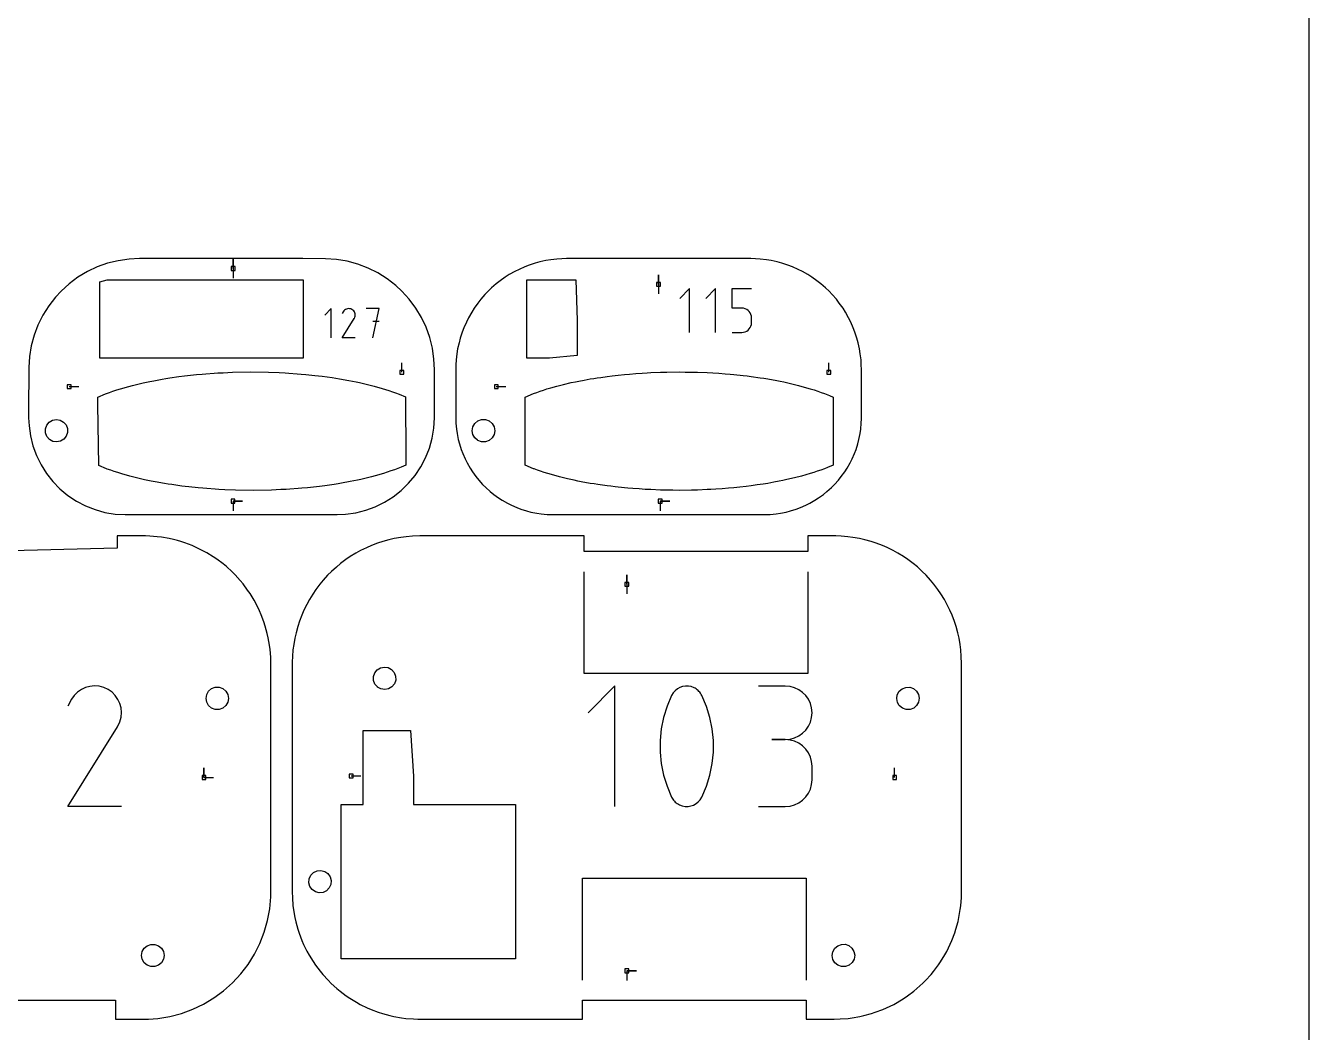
# Model space of a CAD drawing. Extents: x 0 to 570, y 0 to 470.
# Drawn here: x 378.7 to 570, y 79.9 to 229.9 of the extents above; entities that cross this region are included whole.
import ezdxf

# ---------------------------------------------------------------- set-up
doc = ezdxf.new("R2010")
doc.units = 0

msp = doc.modelspace()

# ---------------------------------------------------------------- linework, layer by layer
at = {"layer": 'annotation', "color": 1}
for p, q in [((409.600353, 193.685154), (409.600352, 192.256404)), ((409.600353, 193.685154), (409.600353, 195.113904)), ((409.600353, 193.685154), (409.600353, 195.113904)), ((409.600353, 195.113904), (409.600353, 193.685154)), ((473.011922, 191.342284), (473.011922, 192.771034)), ((473.011922, 191.342284), (473.011922, 192.771034)), ((473.011922, 192.771034), (473.011922, 191.342284)), ((473.011922, 191.342284), (473.011922, 189.913534)), ((477.616451, 190.692926), (476.164321, 189.240386)), ((477.616451, 184.161006), (477.616451, 190.692926)), ((481.51805, 190.692926), (480.065921, 189.240386)), ((481.51805, 184.161006), (481.51805, 190.692926)), ((483.967315, 187.784161), (483.967315, 190.692926)), ((483.967315, 190.692926), (486.868297, 190.692926)), ((424.232556, 187.714249), (423.264469, 186.74589)), ((424.232556, 183.359636), (424.232556, 187.714249)), ((426.21712, 187.492217), (426.096216, 187.372931)), ((426.354479, 187.586936), (426.21712, 187.492217)), ((426.504616, 187.656134), (426.354479, 187.586936)), ((426.663853, 187.698854), (426.504616, 187.656134)), ((426.828514, 187.714143), (426.663853, 187.698854)), ((426.994922, 187.701044), (426.828514, 187.714143)), ((427.159398, 187.658603), (426.994922, 187.701044)), ((427.318267, 187.585864), (427.159398, 187.658603)), ((427.460358, 187.484965), (427.318267, 187.585864)), ((427.318267, 187.585864), (427.318267, 187.585864)), ((431.369334, 187.714249), (429.432888, 187.714249)), ((430.401247, 183.359636), (431.369334, 187.714249)), ((485.417806, 187.784161), (483.967315, 187.784161)), ((485.678249, 187.76088), (485.417806, 187.784161)), ((485.923493, 187.693737), (485.678249, 187.76088)), ((486.149416, 187.586781), (485.923493, 187.693737)), ((486.351894, 187.444061), (486.149416, 187.586781)), ((425.865728, 183.3596), (427.652796, 186.236551)), ((425.995443, 187.230034), (425.868459, 186.986442)), ((426.096216, 187.372931), (425.995443, 187.230034)), ((427.579162, 187.363888), (427.460358, 187.484965)), ((427.673621, 187.226342), (427.579162, 187.363888)), ((427.652796, 186.236551), (427.654932, 186.239194)), ((427.652796, 186.236551), (427.652796, 186.236551)), ((427.654932, 186.239194), (427.656981, 186.24186)), ((427.656981, 186.24186), (427.658956, 186.244571)), ((427.658956, 186.244571), (427.66087, 186.24735)), ((427.66087, 186.24735), (427.662736, 186.250218)), ((427.662736, 186.250218), (427.664569, 186.253199)), ((427.664569, 186.253199), (427.666382, 186.256314)), ((427.666382, 186.256314), (427.668188, 186.259587)), ((427.668188, 186.259587), (427.67, 186.26304)), ((427.67, 186.26304), (427.743788, 186.421468)), ((427.67, 186.26304), (427.67, 186.26304)), ((427.742681, 187.076039), (427.673621, 187.226342)), ((427.785284, 186.916689), (427.742681, 187.076039)), ((427.743788, 186.421468), (427.786894, 186.585693)), ((427.800373, 186.752004), (427.785284, 186.916689)), ((427.786894, 186.585693), (427.800373, 186.752004)), ((431.369334, 185.775073), (430.401247, 185.775073)), ((486.526804, 187.269626), (486.351894, 187.444061)), ((486.670022, 187.067525), (486.526804, 187.269626)), ((486.777426, 186.841807), (486.670022, 187.067525)), ((486.844892, 186.596522), (486.777426, 186.841807)), ((486.844879, 185.352205), (486.868297, 185.613135)), ((486.868297, 186.335718), (486.844892, 186.596522)), ((486.868297, 185.613135), (486.868297, 186.335718)), ((486.868297, 186.335718), (486.868297, 186.335718)), ((483.967315, 184.161006), (485.417806, 184.161006)), ((485.417806, 184.161006), (485.678141, 184.184413)), ((485.417806, 184.161006), (485.417806, 184.161006)), ((485.678141, 184.184413), (485.923328, 184.251894)), ((485.923328, 184.251894), (486.149234, 184.359341)), ((486.149234, 184.359341), (486.351726, 184.502643)), ((486.351726, 184.502643), (486.526669, 184.67769)), ((486.526669, 184.67769), (486.669931, 184.880372)), ((486.669931, 184.880372), (486.777379, 185.10658)), ((486.777379, 185.10658), (486.844879, 185.352205)), ((427.799716, 183.3596), (425.865728, 183.3596)), ((434.74273, 178.229952), (434.74273, 179.658701)), ((498.392424, 178.229952), (498.392424, 179.658701)), ((385.17235, 176.086827), (386.6011, 176.086826)), ((448.822044, 176.086827), (450.250794, 176.086826)), ((409.593741, 159.02332), (411.022491, 159.02332)), ((409.593741, 159.02332), (411.022491, 159.02332)), ((411.022491, 159.02332), (409.593741, 159.02332)), ((409.593741, 159.02332), (409.593741, 157.59457)), ((473.243435, 159.02332), (474.672185, 159.02332)), ((473.243435, 159.02332), (474.672185, 159.02332)), ((474.672185, 159.02332), (473.243435, 159.02332)), ((473.243435, 159.02332), (473.243435, 157.59457)), ((461.946496, 133.327417), (461.94655, 148.50746)), ((468.291529, 146.642504), (468.291529, 148.071254)), ((468.291529, 146.642504), (468.291529, 148.071254)), ((468.291529, 148.071254), (468.291529, 146.642504)), ((495.276464, 148.50746), (495.276464, 133.327543)), ((468.291529, 146.642504), (468.291529, 145.213754)), ((462.895368, 133.327398), (461.946496, 133.327417)), ((495.276464, 133.327543), (462.895368, 133.327398)), ((386.42813, 130.582962), (385.929511, 130.091019)), ((386.994609, 130.973592), (386.42813, 130.582962)), ((387.613785, 131.258968), (386.994609, 130.973592)), ((388.270492, 131.435152), (387.613785, 131.258968)), ((388.949566, 131.498203), (388.270492, 131.435152)), ((389.635843, 131.444183), (388.949566, 131.498203)), ((390.314157, 131.269152), (389.635843, 131.444183)), ((390.969344, 130.96917), (390.314157, 131.269152)), ((391.555338, 130.553058), (390.969344, 130.96917)), ((390.969344, 130.96917), (390.969344, 130.96917)), ((392.045293, 130.053725), (391.555338, 130.553058)), ((466.505686, 131.498641), (462.513224, 127.505053)), ((466.505686, 113.539884), (466.505686, 131.498641)), ((475.193874, 130.462111), (474.962048, 130.076597)), ((475.48279, 130.790638), (475.193874, 130.462111)), ((475.819229, 131.058997), (475.48279, 130.790638)), ((476.193627, 131.26401), (475.819229, 131.058997)), ((476.596416, 131.402497), (476.193627, 131.26401)), ((477.018031, 131.471278), (476.596416, 131.402497)), ((477.448907, 131.467175), (477.018031, 131.471278)), ((477.879476, 131.387008), (477.448907, 131.467175)), ((478.300174, 131.227597), (477.879476, 131.387008)), ((478.461224, 131.142966), (478.300174, 131.227597)), ((478.300174, 131.227597), (478.300174, 131.227597)), ((478.615767, 131.045757), (478.461224, 131.142966)), ((478.763052, 130.936739), (478.615767, 131.045757)), ((478.902328, 130.816681), (478.763052, 130.936739)), ((479.032845, 130.686353), (478.902328, 130.816681)), ((479.153851, 130.546524), (479.032845, 130.686353)), ((479.264597, 130.397963), (479.153851, 130.546524)), ((479.36433, 130.241439), (479.264597, 130.397963)), ((479.4523, 130.077723), (479.36433, 130.241439)), ((491.902814, 131.477806), (487.914857, 131.477806)), ((492.620057, 131.413427), (491.902814, 131.477806)), ((493.294959, 131.227899), (492.620057, 131.413427)), ((493.916293, 130.932631), (493.294959, 131.227899)), ((494.472834, 130.539033), (493.916293, 130.932631)), ((494.953357, 130.058517), (494.472834, 130.539033)), ((385.513918, 129.501701), (384.990224, 128.49711)), ((385.929511, 130.091019), (385.513918, 129.501701)), ((392.434852, 129.486476), (392.045293, 130.053725)), ((392.719658, 128.866615), (392.434852, 129.486476)), ((392.895355, 128.209444), (392.719658, 128.866615)), ((392.957586, 127.530268), (392.895355, 128.209444)), ((474.273634, 128.457716), (473.757323, 126.791887)), ((474.962048, 130.076597), (474.273634, 128.457716)), ((474.962048, 130.076597), (474.962048, 130.076597)), ((480.144052, 128.455505), (479.4523, 130.077723)), ((479.4523, 130.077723), (479.4523, 130.077723)), ((480.662865, 126.787173), (480.144052, 128.455505)), ((495.346638, 129.502494), (494.953357, 130.058517)), ((495.64145, 128.882373), (495.346638, 129.502494)), ((495.82657, 128.209565), (495.64145, 128.882373)), ((495.890771, 127.49548), (495.82657, 128.209565)), ((392.724225, 126.167115), (392.901995, 126.84439)), ((392.901995, 126.84439), (392.957586, 127.530268)), ((473.757323, 126.791887), (473.413116, 125.092391)), ((481.008741, 125.086009), (480.662865, 126.787173)), ((495.64145, 126.102625), (495.82657, 126.778044)), ((495.82657, 126.778044), (495.890771, 127.49548)), ((495.890771, 127.49548), (495.890771, 127.49548)), ((384.978962, 113.539738), (392.348967, 125.404501)), ((392.348967, 125.404501), (392.357778, 125.415403)), ((392.348967, 125.404501), (392.348967, 125.404501)), ((392.357778, 125.415403), (392.366227, 125.426398)), ((392.366227, 125.426398), (392.37437, 125.437578)), ((392.37437, 125.437578), (392.382263, 125.449037)), ((392.382263, 125.449037), (392.389961, 125.460866)), ((392.389961, 125.460866), (392.39752, 125.473159)), ((392.39752, 125.473159), (392.404996, 125.486008)), ((392.404996, 125.486008), (392.412443, 125.499505)), ((392.412443, 125.499505), (392.419919, 125.513745)), ((392.419919, 125.513745), (392.724225, 126.167115)), ((392.419919, 125.513745), (392.419919, 125.513745)), ((473.413116, 125.092391), (473.241012, 123.372512)), ((481.181679, 123.365296), (481.008741, 125.086009)), ((493.916293, 124.047485), (494.472834, 124.441654)), ((494.472834, 124.441654), (494.953357, 124.923112)), ((494.953357, 124.923112), (495.346638, 125.480542)), ((495.346638, 125.480542), (495.64145, 126.102625)), ((473.241012, 123.372512), (473.241012, 121.645533)), ((481.181679, 121.638317), (481.181679, 123.365296)), ((491.902814, 123.501893), (489.90602, 123.501893)), ((489.90602, 123.501893), (491.902814, 123.501893)), ((491.902814, 123.501893), (492.620057, 123.566287)), ((492.620057, 123.437514), (491.902814, 123.501893)), ((491.902814, 123.501893), (491.902814, 123.501893)), ((492.620057, 123.566287), (493.294959, 123.751923)), ((493.294959, 123.251985), (492.620057, 123.437514)), ((493.294959, 123.751923), (493.916293, 124.047485)), ((493.916293, 122.956717), (493.294959, 123.251985)), ((494.472834, 122.56312), (493.916293, 122.956717)), ((494.953357, 122.082604), (494.472834, 122.56312)), ((473.241012, 121.645533), (473.413116, 119.924736)), ((481.008741, 119.918354), (481.181679, 121.638317)), ((495.346638, 121.52658), (494.953357, 122.082604)), ((495.64145, 120.906459), (495.346638, 121.52658)), ((495.82657, 120.233651), (495.64145, 120.906459)), ((405.259992, 117.842503), (405.259992, 119.271253)), ((405.259992, 117.842503), (405.259992, 119.271253)), ((405.259992, 119.271253), (405.259992, 117.842503)), ((473.413116, 119.924736), (473.757323, 118.223405)), ((480.662865, 118.218692), (481.008741, 119.918354)), ((495.890771, 119.519567), (495.82657, 120.233651)), ((495.890771, 117.522773), (495.890771, 119.519567)), ((495.890771, 119.519567), (495.890771, 119.519567)), ((508.195887, 117.842503), (508.195887, 119.271253)), ((405.259992, 117.842503), (406.688742, 117.842503)), ((427.196546, 118.080628), (428.625296, 118.080628)), ((473.757323, 118.223405), (474.273634, 116.554823)), ((480.144052, 116.552612), (480.662865, 118.218692)), ((495.64145, 116.135427), (495.82657, 116.808392)), ((495.82657, 116.808392), (495.890771, 117.522773)), ((474.273634, 116.554823), (474.962048, 114.932272)), ((474.962048, 114.932272), (474.962048, 114.932272)), ((474.962048, 114.932272), (475.049699, 114.768881)), ((479.220451, 114.549841), (479.4523, 114.933398)), ((479.4523, 114.933398), (480.144052, 116.552612)), ((479.4523, 114.933398), (479.4523, 114.933398)), ((494.472834, 114.478849), (494.953357, 114.959272)), ((494.953357, 114.959272), (495.346638, 115.515259)), ((495.346638, 115.515259), (495.64145, 116.135427)), ((392.954875, 113.539738), (384.978962, 113.539738)), ((475.049699, 114.768881), (475.148695, 114.613138)), ((475.148695, 114.613138), (475.25862, 114.465515)), ((475.25862, 114.465515), (475.379057, 114.326484)), ((475.379057, 114.326484), (475.509587, 114.196519)), ((475.509587, 114.196519), (475.649795, 114.076092)), ((475.649795, 114.076092), (475.799263, 113.965675)), ((475.799263, 113.965675), (475.957574, 113.865743)), ((475.957574, 113.865743), (476.124311, 113.776767)), ((476.124311, 113.776767), (476.124311, 113.776767)), ((476.124311, 113.776767), (476.541695, 113.620738)), ((476.541695, 113.620738), (476.969757, 113.54322)), ((476.969757, 113.54322), (477.39882, 113.541052)), ((477.39882, 113.541052), (477.819207, 113.611074)), ((477.819207, 113.611074), (478.221241, 113.750125)), ((478.221241, 113.750125), (478.595245, 113.955044)), ((478.595245, 113.955044), (478.93154, 114.222669)), ((478.93154, 114.222669), (479.220451, 114.549841)), ((487.914857, 113.540447), (491.902814, 113.540447)), ((491.902814, 113.540447), (492.620057, 113.604789)), ((491.902814, 113.540447), (491.902814, 113.540447)), ((492.620057, 113.604789), (493.294959, 113.790225)), ((493.294959, 113.790225), (493.916293, 114.085373)), ((493.916293, 114.085373), (494.472834, 114.478849)), ((461.697713, 87.672789), (461.697716, 102.852724)), ((461.697716, 102.852724), (494.078799, 102.85283)), ((494.078799, 102.85283), (495.027645, 102.852841)), ((495.027645, 102.852841), (495.027727, 87.672789)), ((468.291529, 89.042502), (469.720279, 89.042502)), ((468.291529, 89.042502), (469.720279, 89.042502)), ((469.720279, 89.042502), (468.291529, 89.042502)), ((468.291529, 89.042502), (468.291529, 87.613752))]:
    msp.add_line(p, q, dxfattribs=at)
at = {"layer": 'boundary', "color": 5}
for p, q in [((395.624885, 195.156149), (394.090466, 195.083934)), ((419.97563, 195.156149), (395.624885, 195.156149)), ((423.384494, 195.145316), (419.97563, 195.156149)), ((425.011042, 195.035914), (423.384494, 195.145316)), ((459.274579, 195.156149), (458.573253, 195.129485)), ((466.96426, 195.156149), (459.274579, 195.156149)), ((486.749273, 195.156149), (466.96426, 195.156149)), ((487.4506, 195.129485), (486.749273, 195.156149)), ((389.354636, 193.918073), (387.878357, 193.224506)), ((390.892182, 194.462462), (389.354636, 193.918073)), ((392.475953, 194.852352), (390.892182, 194.462462)), ((394.090466, 195.083934), (392.475953, 194.852352)), ((426.618766, 194.766433), (425.011042, 195.035914)), ((428.191946, 194.339526), (426.618766, 194.766433)), ((429.715205, 193.759382), (428.191946, 194.339526)), ((431.173658, 193.031688), (429.715205, 193.759382)), ((451.574117, 193.248848), (450.767842, 192.774221)), ((452.21852, 193.553628), (451.574117, 193.248848)), ((453.068679, 193.944251), (452.21852, 193.553628)), ((453.739854, 194.1844), (453.068679, 193.944251)), ((454.625169, 194.48701), (453.739854, 194.1844)), ((455.316649, 194.660217), (454.625169, 194.48701)), ((456.228034, 194.871708), (455.316649, 194.660217)), ((456.93316, 194.976305), (456.228034, 194.871708)), ((457.861268, 195.094508), (456.93316, 194.976305)), ((458.573253, 195.129485), (457.861268, 195.094508)), ((488.162584, 195.094508), (487.4506, 195.129485)), ((489.090691, 194.976305), (488.162584, 195.094508)), ((489.79582, 194.871708), (489.090691, 194.976305)), ((490.707205, 194.660217), (489.79582, 194.871708)), ((491.398685, 194.48701), (490.707205, 194.660217)), ((492.284, 194.184401), (491.398685, 194.48701)), ((492.955173, 193.944251), (492.284, 194.184401)), ((493.805331, 193.553628), (492.955173, 193.944251)), ((494.449735, 193.248848), (493.805331, 193.553628)), ((495.256011, 192.774221), (494.449735, 193.248848)), ((385.166595, 191.418346), (383.957625, 190.323413)), ((386.477778, 192.38854), (385.166595, 191.418346)), ((387.878357, 193.224506), (386.477778, 192.38854)), ((432.553048, 192.163573), (431.173658, 193.031688)), ((433.839903, 191.16354), (432.553048, 192.163573)), ((448.829731, 191.429343), (448.135501, 190.802129)), ((449.402291, 191.853983), (448.829731, 191.429343)), ((450.156415, 192.407746), (449.402291, 191.853983)), ((450.767842, 192.774221), (450.156415, 192.407746)), ((495.867437, 192.407746), (495.256011, 192.774221)), ((496.621559, 191.853983), (495.867437, 192.407746)), ((497.194121, 191.429343), (496.621559, 191.853983)), ((497.888352, 190.802129), (497.194121, 191.429343)), ((383.957625, 190.323413), (383.117496, 189.396475)), ((434.76684, 190.323413), (433.839903, 191.16354)), ((435.861773, 189.114442), (434.76684, 190.323413)), ((447.128602, 189.79523), (446.501388, 189.101)), ((447.607319, 190.323413), (447.128602, 189.79523)), ((448.135501, 190.802129), (447.607319, 190.323413)), ((498.416534, 190.323413), (497.888352, 190.802129)), ((498.89525, 189.79523), (498.416534, 190.323413)), ((499.522463, 189.101), (498.89525, 189.79523)), ((382.117466, 188.10962), (381.249349, 186.730229)), ((383.117496, 189.396475), (382.117466, 188.10962)), ((436.831966, 187.803256), (435.861773, 189.114442)), ((437.667932, 186.402678), (436.831966, 187.803256)), ((445.522985, 187.774315), (445.15651, 187.162889)), ((446.076749, 188.528438), (445.522985, 187.774315)), ((446.501388, 189.101), (446.076749, 188.528438)), ((499.947103, 188.528438), (499.522463, 189.101)), ((500.500866, 187.774315), (499.947103, 188.528438)), ((500.86734, 187.162889), (500.500866, 187.774315)), ((381.249349, 186.730229), (380.521652, 185.271777)), ((438.361502, 184.926399), (437.667932, 186.402678)), ((444.3771, 185.712209), (443.986478, 184.862052)), ((444.681881, 186.356612), (444.3771, 185.712209)), ((445.15651, 187.162889), (444.681881, 186.356612)), ((501.341969, 186.356612), (500.86734, 187.162889)), ((501.646751, 185.712209), (501.341969, 186.356612)), ((502.037374, 184.862052), (501.646751, 185.712209)), ((379.941508, 183.748518), (379.514601, 182.175338)), ((380.521652, 185.271777), (379.941508, 183.748518)), ((438.905887, 183.388857), (438.361502, 184.926399)), ((443.746328, 184.190878), (443.443717, 183.305564)), ((443.986478, 184.862052), (443.746328, 184.190878)), ((502.277522, 184.190878), (502.037374, 184.862052)), ((502.58013, 183.305564), (502.277522, 184.190878)), ((379.514601, 182.175338), (379.245124, 180.567615)), ((439.295778, 181.805085), (438.905887, 183.388857)), ((439.527362, 180.19057), (439.295778, 181.805085)), ((443.27051, 182.614084), (443.059022, 181.702697)), ((443.443717, 183.305564), (443.27051, 182.614084)), ((502.753337, 182.614084), (502.58013, 183.305564)), ((502.964829, 181.702697), (502.753337, 182.614084)), ((379.245124, 180.567615), (379.135714, 178.941066)), ((439.599575, 178.65615), (439.527362, 180.19057)), ((442.836223, 180.069462), (442.801243, 179.357477)), ((442.954427, 180.997569), (442.836223, 180.069462)), ((443.059022, 181.702697), (442.954427, 180.997569)), ((503.069426, 180.997569), (502.964829, 181.702697)), ((503.18763, 180.069462), (503.069426, 180.997569)), ((503.222606, 179.357477), (503.18763, 180.069462)), ((379.135714, 178.941066), (379.12488, 172.329189)), ((439.599575, 172.329189), (439.599575, 178.65615)), ((442.801243, 179.357477), (442.774575, 178.65615)), ((442.774575, 178.65615), (442.774575, 176.658169)), ((503.249269, 178.65615), (503.222606, 179.357477)), ((503.249269, 176.658169), (503.249269, 178.65615)), ((442.774575, 176.658169), (442.774575, 171.517505)), ((503.246265, 171.295638), (503.249269, 176.658169)), ((379.12488, 172.329189), (379.12488, 171.517505)), ((439.59837, 171.428542), (439.599575, 172.329189)), ((379.12488, 171.517505), (379.126085, 171.428542)), ((379.126085, 171.428542), (379.187527, 170.256284)), ((439.508068, 169.901735), (439.59837, 171.428542)), ((442.774575, 171.517505), (442.812132, 170.636402)), ((442.812132, 170.636402), (442.884134, 169.752182)), ((503.139719, 169.752182), (503.211718, 170.636402)), ((503.211718, 170.636402), (503.246265, 171.295638)), ((379.187527, 170.256284), (379.400025, 168.742321)), ((379.400025, 168.742321), (379.770885, 167.259103)), ((438.849169, 166.919049), (439.257398, 168.392972)), ((439.257398, 168.392972), (439.508068, 169.901735)), ((442.884134, 169.752182), (442.987399, 169.100169)), ((442.987399, 169.100169), (443.154577, 168.228917)), ((502.869271, 168.228917), (503.036448, 169.100169)), ((503.036448, 169.100169), (503.139719, 169.752182)), ((379.770885, 167.259103), (380.29597, 165.823152)), ((438.287926, 165.496381), (438.849169, 166.919049)), ((443.154577, 168.228917), (443.325438, 167.59127)), ((443.325438, 167.59127), (443.585838, 166.7432)), ((443.585838, 166.7432), (443.822409, 166.126907)), ((502.201443, 166.126907), (502.438017, 166.7432)), ((502.438017, 166.7432), (502.698416, 167.59127)), ((502.698416, 167.59127), (502.869271, 168.228917)), ((380.29597, 165.823152), (380.969463, 164.450458)), ((437.579927, 164.1408), (438.287926, 165.496381)), ((443.822409, 166.126907), (444.172971, 165.311963)), ((444.172971, 165.311963), (444.47267, 164.723773)), ((444.47267, 164.723773), (444.909288, 163.95151)), ((501.114563, 163.95151), (501.551183, 164.723773)), ((501.551183, 164.723773), (501.850882, 165.311963)), ((501.850882, 165.311963), (502.201443, 166.126907)), ((380.969463, 164.450458), (381.783869, 163.156312)), ((381.783869, 163.156312), (382.730135, 161.955132)), ((435.756782, 161.690349), (436.733068, 162.867398)), ((436.733068, 162.867398), (437.579927, 164.1408)), ((444.909288, 163.95151), (445.268826, 163.397869)), ((445.268826, 163.397869), (445.786385, 162.677338)), ((445.786385, 162.677338), (446.201825, 162.164312)), ((499.822028, 162.164312), (500.237468, 162.677338)), ((500.237468, 162.677338), (500.755025, 163.397869)), ((500.755025, 163.397869), (501.114563, 163.95151)), ((382.730135, 161.955132), (383.797732, 160.8603)), ((383.797732, 160.8603), (384.974777, 159.884014)), ((434.66195, 160.622752), (435.756782, 161.690349)), ((446.201825, 162.164312), (446.794249, 161.503964)), ((446.794249, 161.503964), (447.26104, 161.037174)), ((447.26104, 161.037174), (447.921388, 160.444748)), ((498.102464, 160.444748), (498.762812, 161.037174)), ((498.762812, 161.037174), (499.229602, 161.503964)), ((499.229602, 161.503964), (499.822028, 162.164312)), ((384.974777, 159.884014), (386.24818, 159.037154)), ((386.24818, 159.037154), (387.603761, 158.329159)), ((430.793931, 158.188592), (432.166626, 158.862081)), ((432.166626, 158.862081), (433.460771, 159.676487)), ((433.460771, 159.676487), (434.66195, 160.622752)), ((447.921388, 160.444748), (448.434412, 160.029308)), ((448.434412, 160.029308), (449.154943, 159.511752)), ((449.154943, 159.511752), (449.708584, 159.152214)), ((449.708584, 159.152214), (450.480849, 158.715594)), ((495.543004, 158.715594), (496.315268, 159.152214)), ((496.315268, 159.152214), (496.868909, 159.511752)), ((496.868909, 159.511752), (497.589438, 160.029308)), ((497.589438, 160.029308), (498.102464, 160.444748)), ((387.603761, 158.329159), (389.02643, 157.767916)), ((389.02643, 157.767916), (390.500351, 157.359682)), ((390.500351, 157.359682), (392.009116, 157.109016)), ((392.009116, 157.109016), (393.535922, 157.018709)), ((393.535922, 157.018709), (421.533953, 157.017504)), ((421.533953, 157.017504), (425.099577, 157.017504)), ((425.099577, 157.017504), (426.360798, 157.080146)), ((426.360798, 157.080146), (427.874763, 157.292647)), ((427.874763, 157.292647), (429.357979, 157.663503)), ((429.357979, 157.663503), (430.793931, 158.188592)), ((450.480849, 158.715594), (451.069038, 158.415897)), ((451.069038, 158.415897), (451.88398, 158.065335)), ((451.88398, 158.065335), (452.500274, 157.828761)), ((452.500274, 157.828761), (453.348345, 157.568364)), ((453.348345, 157.568364), (453.985992, 157.397505)), ((453.985992, 157.397505), (454.857243, 157.230326)), ((454.857243, 157.230326), (455.509257, 157.127058)), ((455.509257, 157.127058), (456.393476, 157.055059)), ((456.393476, 157.055059), (457.052712, 157.020509)), ((457.052712, 157.020509), (466.166982, 157.017504)), ((466.166982, 157.017504), (488.749271, 157.017504)), ((488.749271, 157.017504), (489.630376, 157.055059)), ((489.630376, 157.055059), (490.514596, 157.127058)), ((490.514596, 157.127058), (491.16661, 157.230326)), ((491.16661, 157.230326), (492.03786, 157.397505)), ((492.03786, 157.397505), (492.675506, 157.568364)), ((492.675506, 157.568364), (493.523577, 157.828762)), ((493.523577, 157.828762), (494.139871, 158.065335)), ((494.139871, 158.065335), (494.954813, 158.415897)), ((494.954813, 158.415897), (495.543004, 158.715594)), ((393.697563, 153.842504), (392.340599, 153.842504)), ((392.340599, 153.842504), (392.340599, 152.002075)), ((396.521431, 153.839109), (393.697563, 153.842504)), ((397.16817, 153.809208), (396.521431, 153.839109)), ((398.306342, 153.727804), (397.16817, 153.809208)), ((398.947561, 153.638358), (398.306342, 153.727804)), ((400.072842, 153.449132), (398.947561, 153.638358)), ((400.703075, 153.300905), (400.072842, 153.449132)), ((401.292727, 153.156606), (400.703075, 153.300905)), ((401.805277, 153.005572), (401.292727, 153.156606)), ((432.831108, 153.272572), (431.898895, 153.022787)), ((433.627614, 153.459907), (432.831108, 153.272572)), ((434.579348, 153.619949), (433.627614, 153.459907)), ((435.389741, 153.732994), (434.579348, 153.619949)), ((436.352378, 153.801843), (435.389741, 153.732994)), ((437.411088, 153.842504), (436.352378, 153.801843)), ((451.304232, 153.842504), (437.411088, 153.842504)), ((461.946495, 153.842504), (451.304232, 153.842504)), ((461.946495, 152.430209), (461.946495, 153.842504)), ((496.977027, 153.842504), (495.276495, 153.842504)), ((495.276495, 153.842504), (495.276495, 152.430208)), ((499.418706, 153.839568), (496.977027, 153.842504)), ((500.215183, 153.802745), (499.418706, 153.839568)), ((501.199312, 153.732358), (500.215183, 153.802745)), ((501.988991, 153.622203), (501.199312, 153.732358)), ((502.961974, 153.458588), (501.988991, 153.622203)), ((503.738123, 153.276041), (502.961974, 153.458588)), ((504.69115, 153.020679), (503.738123, 153.276041)), ((392.340599, 152.002075), (371.480291, 151.50746)), ((402.419144, 152.799823), (401.805277, 153.005572)), ((403.488274, 152.401056), (402.419144, 152.799823)), ((404.080536, 152.139547), (403.488274, 152.401056)), ((405.106922, 151.640959), (404.080536, 152.139547)), ((405.67253, 151.325917), (405.106922, 151.640959)), ((406.64688, 150.732022), (405.67253, 151.325917)), ((427.887378, 151.275132), (427.0633, 150.772831)), ((428.602212, 151.673292), (427.887378, 151.275132)), ((429.470307, 152.094985), (428.602212, 151.673292)), ((430.218828, 152.425489), (429.470307, 152.094985)), ((431.123073, 152.762756), (430.218828, 152.425489)), ((431.898895, 153.022787), (431.123073, 152.762756)), ((461.946495, 151.50746), (461.946495, 152.430209)), ((485.209841, 151.50746), (461.946495, 151.50746)), ((495.276495, 151.50746), (485.209841, 151.50746)), ((495.276495, 152.430208), (495.276495, 151.50746)), ((505.447144, 152.767294), (504.69115, 153.020679)), ((506.371576, 152.422497), (505.447144, 152.767294)), ((507.100963, 152.100441), (506.371576, 152.422497)), ((507.988435, 151.669333), (507.100963, 152.100441)), ((508.684997, 151.28135), (507.988435, 151.669333)), ((509.527477, 150.767834), (508.684997, 151.28135)), ((407.181007, 150.366137), (406.64688, 150.732022)), ((408.09449, 149.682314), (407.181007, 150.366137)), ((408.592578, 149.268705), (408.09449, 149.682314)), ((409.436917, 148.501143), (408.592578, 149.268705)), ((425.615658, 149.732054), (424.986159, 149.209323)), ((426.388255, 150.310415), (425.615658, 149.732054)), ((427.0633, 150.772831), (426.388255, 150.310415)), ((510.185268, 150.317237), (509.527477, 150.767834)), ((510.975118, 149.725964), (510.185268, 150.317237)), ((511.588527, 149.216593), (510.975118, 149.725964)), ((409.894718, 148.043342), (409.436917, 148.501143)), ((410.662278, 147.198998), (409.894718, 148.043342)), ((423.693449, 147.981555), (423.044269, 147.267432)), ((424.272032, 148.560138), (423.693449, 147.981555)), ((424.986159, 149.209323), (424.272032, 148.560138)), ((512.318592, 148.552915), (511.588527, 149.216593)), ((512.882386, 147.98912), (512.318592, 148.552915)), ((513.546063, 147.259053), (512.882386, 147.98912)), ((411.075887, 146.70091), (410.662278, 147.198998)), ((411.759714, 145.787428), (411.075887, 146.70091)), ((412.1256, 145.253301), (411.759714, 145.787428)), ((421.943177, 145.865332), (421.480764, 145.190287)), ((422.521538, 146.637933), (421.943177, 145.865332)), ((423.044269, 147.267432), (422.521538, 146.637933)), ((514.055433, 146.645644), (513.546063, 147.259053)), ((514.64671, 145.855794), (514.055433, 146.645644)), ((515.097308, 145.198002), (514.64671, 145.855794)), ((412.719495, 144.278958), (412.1256, 145.253301)), ((413.034536, 143.713351), (412.719495, 144.278958)), ((413.533126, 142.68696), (413.034536, 143.713351)), ((420.580301, 143.65138), (420.158608, 142.783285)), ((420.978463, 144.366213), (420.580301, 143.65138)), ((421.480764, 145.190287), (420.978463, 144.366213)), ((515.610825, 144.355529), (515.097308, 145.198002)), ((515.998806, 143.658968), (515.610825, 144.355529)), ((516.429916, 142.771491), (515.998806, 143.658968)), ((413.794634, 142.094696), (413.533126, 142.68696)), ((414.1934, 141.025563), (413.794634, 142.094696)), ((419.828106, 142.034764), (419.490836, 141.130519)), ((420.158608, 142.783285), (419.828106, 142.034764)), ((516.75197, 142.042102), (516.429916, 142.771491)), ((517.096766, 141.117668), (516.75197, 142.042102)), ((414.399148, 140.411697), (414.1934, 141.025563)), ((414.694479, 139.309496), (414.399148, 140.411697)), ((419.230805, 140.354696), (418.981021, 139.422482)), ((419.490836, 141.130519), (419.230805, 140.354696)), ((517.35015, 140.361675), (517.096766, 141.117668)), ((517.605511, 139.408649), (517.35015, 140.361675)), ((414.842709, 138.679264), (414.694479, 139.309496)), ((415.031936, 137.553985), (414.842709, 138.679264)), ((418.793684, 138.625976), (418.633643, 137.674244)), ((418.981021, 139.422482), (418.793684, 138.625976)), ((517.78806, 138.632501), (517.605511, 139.408649)), ((517.951677, 137.659519), (517.78806, 138.632501)), ((415.121382, 136.912765), (415.031936, 137.553985)), ((415.202785, 135.774592), (415.121382, 136.912765)), ((418.451748, 135.901213), (418.413958, 135.083846)), ((418.520597, 136.863851), (418.451748, 135.901213)), ((418.633643, 137.674244), (418.520597, 136.863851)), ((518.061831, 136.86984), (517.951677, 137.659519)), ((518.132217, 135.885709), (518.061831, 136.86984)), ((518.171977, 134.842504), (518.132217, 135.885709)), ((415.236081, 134.842504), (415.202785, 135.774592)), ((415.236081, 111.133544), (415.236081, 134.842504)), ((418.413958, 135.083846), (418.411081, 117.71581)), ((518.171977, 109.74073), (518.171977, 134.842504)), ((418.411081, 117.71581), (418.411082, 108.641913)), ((415.236081, 100.842504), (415.236081, 111.133544)), ((518.168395, 100.541497), (518.171977, 109.74073)), ((418.411082, 108.641913), (418.411081, 103.416174)), ((418.411081, 103.416174), (418.411082, 100.842504)), ((415.058194, 98.302556), (415.21329, 100.091024)), ((415.21329, 100.091024), (415.236081, 100.842504)), ((418.411082, 100.842504), (418.444544, 99.90766)), ((418.444544, 99.90766), (418.525674, 98.773307)), ((518.055431, 98.754841), (518.141301, 99.955463)), ((518.141301, 99.955463), (518.168395, 100.541497)), ((414.734892, 96.53667), (415.058194, 98.302556)), ((418.525674, 98.773307), (418.615635, 98.128405)), ((418.615635, 98.128405), (418.804224, 97.0069)), ((517.774771, 96.986783), (517.974381, 98.173806)), ((517.974381, 98.173806), (518.055431, 98.754841)), ((414.246272, 94.80915), (414.734892, 96.53667)), ((418.804224, 97.0069), (418.953305, 96.373051)), ((418.953305, 96.373051), (419.247645, 95.274551)), ((517.328919, 95.253032), (517.640454, 96.415706)), ((517.640454, 96.415706), (517.774771, 96.986783)), ((413.596688, 93.135442), (414.246272, 94.80915)), ((419.247645, 95.274551), (419.454574, 94.65716)), ((419.454574, 94.65716), (419.852007, 93.591614)), ((516.721838, 93.568988), (517.142482, 94.696783)), ((517.142482, 94.696783), (517.328919, 95.253032)), ((412.791933, 91.53051), (413.596688, 93.135442)), ((419.852007, 93.591614), (420.115017, 92.995951)), ((420.115017, 92.995951), (420.611931, 91.973009)), ((420.611931, 91.973009), (420.928783, 91.404154)), ((515.673458, 91.437095), (515.958929, 91.949614)), ((515.958929, 91.949614), (516.484875, 93.032316)), ((516.484875, 93.032316), (516.721838, 93.568988)), ((410.746978, 88.583619), (411.839195, 90.008697)), ((411.839195, 90.008697), (412.791933, 91.53051)), ((420.928783, 91.404154), (421.520685, 90.433076)), ((421.520685, 90.433076), (421.888668, 89.895881)), ((513.994087, 88.961691), (514.715433, 89.925292)), ((514.715433, 89.925292), (515.046977, 90.409286)), ((515.046977, 90.409286), (515.673458, 91.437095)), ((409.525047, 87.268013), (410.746978, 88.583619)), ((421.888668, 89.895881), (422.570197, 88.985466)), ((422.570197, 88.985466), (422.98618, 88.484519)), ((422.98618, 88.484519), (423.75116, 87.643009)), ((512.809625, 87.619683), (513.619299, 88.510354)), ((513.619299, 88.510354), (513.994087, 88.961691)), ((408.18432, 86.073644), (409.525047, 87.268013)), ((423.75116, 87.643009), (424.21159, 87.182579)), ((424.21159, 87.182579), (425.053103, 86.417595)), ((425.053103, 86.417595), (425.554051, 86.001613)), ((511.05279, 86.020392), (511.504127, 86.395177)), ((511.504127, 86.395177), (512.394794, 87.204851)), ((512.394794, 87.204851), (512.809625, 87.619683)), ((358.761781, 84.672789), (379.622091, 84.672789)), ((379.622091, 84.672789), (392.091782, 84.672789)), ((392.091782, 84.672789), (392.091782, 84.073271)), ((405.195314, 84.090166), (406.736763, 85.011194)), ((406.736763, 85.011194), (408.18432, 86.073644)), ((425.554051, 86.001613), (426.464464, 85.320083)), ((426.464464, 85.320083), (427.001657, 84.952096)), ((427.001657, 84.952096), (427.972734, 84.360195)), ((427.972734, 84.360195), (428.54159, 84.043344)), ((461.697677, 83.554334), (461.697677, 84.672789)), ((461.697677, 84.672789), (471.764331, 84.672789)), ((471.764331, 84.672789), (495.027677, 84.672789)), ((495.027677, 84.672789), (495.027677, 83.554334)), ((508.064864, 84.05555), (508.577383, 84.341022)), ((508.577383, 84.341022), (509.605194, 84.967503)), ((509.605194, 84.967503), (510.089187, 85.299047)), ((510.089187, 85.299047), (511.05279, 86.020392)), ((392.091782, 84.073271), (392.091782, 81.842502)), ((400.148851, 82.251244), (401.886582, 82.70399)), ((401.886582, 82.70399), (403.573759, 83.3188)), ((403.573759, 83.3188), (405.195314, 84.090166)), ((428.54159, 84.043344), (429.564536, 83.546429)), ((429.564536, 83.546429), (430.1602, 83.283418)), ((430.1602, 83.283418), (431.225744, 82.885989)), ((431.225744, 82.885989), (431.843135, 82.679061)), ((431.843135, 82.679061), (432.941635, 82.384721)), ((432.941635, 82.384721), (433.575485, 82.235641)), ((461.697677, 81.842502), (461.697677, 83.554334)), ((495.027677, 83.554334), (495.027677, 81.842502)), ((503.027696, 82.239709), (503.598774, 82.374025)), ((503.598774, 82.374025), (504.761451, 82.68556)), ((504.761451, 82.68556), (505.3177, 82.871996)), ((505.3177, 82.871996), (506.445491, 83.292642)), ((506.445491, 83.292642), (506.982163, 83.529606)), ((506.982163, 83.529606), (508.064864, 84.05555)), ((392.091782, 81.842502), (393.53542, 81.842502)), ((393.53542, 81.842502), (396.236078, 81.842502)), ((396.236078, 81.842502), (396.987561, 81.865293)), ((396.987561, 81.865293), (398.376112, 81.964607)), ((398.376112, 81.964607), (400.148851, 82.251244)), ((433.575485, 82.235641), (434.69699, 82.047051)), ((434.69699, 82.047051), (435.341891, 81.957091)), ((435.341891, 81.957091), (436.476244, 81.875959)), ((436.476244, 81.875959), (437.126695, 81.845886)), ((437.126695, 81.845886), (437.411088, 81.842502)), ((437.411088, 81.842502), (451.095608, 81.842502)), ((451.095608, 81.842502), (461.697677, 81.842502)), ((495.027677, 81.842502), (496.836829, 81.842502)), ((496.836829, 81.842502), (499.171974, 81.842502)), ((499.171974, 81.842502), (500.059018, 81.873178)), ((500.059018, 81.873178), (501.259639, 81.95905)), ((501.259639, 81.95905), (501.840673, 82.040101)), ((501.840673, 82.040101), (503.027696, 82.239709))]:
    msp.add_line(p, q, dxfattribs=at)
at = {"layer": 'frame', "color": 5}
msp.add_line((570, 0), (570, 470), dxfattribs=at)
at = {"layer": 'hole', "color": 5}
for p, q in [((409.886103, 193.970904), (409.314603, 193.970904)), ((409.314603, 193.970904), (409.314603, 193.399404)), ((409.314603, 193.399404), (409.886103, 193.399404)), ((409.886103, 193.399404), (409.886103, 193.970904)), ((389.720579, 191.690465), (390.81433, 192.018279)), ((389.720579, 180.339116), (389.720579, 191.690465)), ((390.81433, 192.018279), (397.220578, 192.018279)), ((397.220578, 192.018279), (400.545581, 192.018279)), ((400.545581, 192.018279), (420.020576, 192.018279)), ((420.020576, 192.018279), (420.020576, 184.660921)), ((453.370273, 184.946868), (453.370273, 192.018279)), ((453.370273, 192.018279), (454.553567, 192.018279)), ((454.553567, 192.018279), (459.617405, 192.018279)), ((459.617405, 192.018279), (460.679116, 192.018279)), ((460.679116, 192.018279), (460.870272, 185.955981)), ((473.297672, 191.628034), (472.726172, 191.628034)), ((472.726172, 191.628034), (472.726172, 191.056534)), ((473.297672, 191.056534), (473.297672, 191.628034)), ((472.726172, 191.056534), (473.297672, 191.056534)), ((460.870272, 185.955981), (460.870272, 180.703609)), ((420.020576, 184.660921), (420.020577, 180.318279)), ((453.370273, 180.76775), (453.370273, 184.946868)), ((389.720579, 180.318279), (389.720579, 180.339116)), ((390.81433, 180.318279), (389.720579, 180.318279)), ((397.220578, 180.318279), (390.81433, 180.318279)), ((400.545581, 180.318279), (397.220578, 180.318279)), ((420.020577, 180.318279), (400.545581, 180.318279)), ((453.370273, 180.318279), (453.370273, 180.76775)), ((456.737178, 180.318279), (453.370273, 180.318279)), ((460.870272, 180.703609), (456.737178, 180.318279)), ((404.122518, 177.884592), (404.972139, 177.956442)), ((404.972139, 177.956442), (405.515085, 177.999163)), ((405.515085, 177.999163), (406.789651, 178.099453)), ((406.789651, 178.099453), (407.340558, 178.130064)), ((407.340558, 178.130064), (408.124892, 178.166797)), ((408.124892, 178.166797), (409.50959, 178.231648)), ((409.50959, 178.231648), (412.122179, 178.277152)), ((412.122179, 178.277152), (414.871456, 178.243384)), ((414.871456, 178.243384), (416.46053, 178.178085)), ((416.46053, 178.178085), (417.351523, 178.136372)), ((417.351523, 178.136372), (417.88632, 178.111335)), ((417.88632, 178.111335), (419.160883, 178.011045)), ((419.160883, 178.011045), (419.729304, 177.966318)), ((419.729304, 177.966318), (420.420847, 177.911903)), ((435.02848, 178.515702), (434.45698, 178.515702)), ((434.45698, 178.515702), (434.45698, 177.944202)), ((434.45698, 177.944202), (435.02848, 177.944202)), ((435.02848, 177.944202), (435.02848, 178.515702)), ((467.919721, 177.901194), (468.697901, 177.962427)), ((468.697901, 177.962427), (469.634024, 178.036086)), ((469.634024, 178.036086), (470.590343, 178.111335)), ((470.590343, 178.111335), (471.308948, 178.14499)), ((471.308948, 178.14499), (471.861894, 178.170886)), ((471.861894, 178.170886), (473.312986, 178.238846)), ((473.312986, 178.238846), (474.218251, 178.252949)), ((474.218251, 178.252949), (476.063177, 178.281691)), ((476.063177, 178.281691), (476.968105, 178.267588)), ((476.968105, 178.267588), (478.812346, 178.238846)), ((478.812346, 178.238846), (480.263983, 178.170886)), ((480.263983, 178.170886), (481.088557, 178.132283)), ((481.088557, 178.132283), (482.005258, 178.074412)), ((482.005258, 178.074412), (482.961575, 177.999163)), ((482.961575, 177.999163), (483.664843, 177.943826)), ((483.664843, 177.943826), (484.206635, 177.901194)), ((498.678174, 178.515702), (498.106674, 178.515702)), ((498.106674, 178.515702), (498.106674, 177.944202)), ((498.106674, 177.944202), (498.678174, 177.944202)), ((498.678174, 177.944202), (498.678174, 178.515702)), ((385.4581, 176.372577), (384.8866, 176.372577)), ((384.8866, 176.372577), (384.8866, 175.801077)), ((385.4581, 175.801077), (385.4581, 176.372577)), ((392.83541, 175.770518), (394.038461, 176.113385)), ((394.038461, 176.113385), (394.587615, 176.269894)), ((394.587615, 176.269894), (396.174122, 176.641681)), ((396.174122, 176.641681), (396.692116, 176.762578)), ((396.692116, 176.762578), (397.213576, 176.866961)), ((397.213576, 176.866961), (397.776497, 176.973025)), ((397.776497, 176.973025), (399.046161, 177.212253)), ((399.046161, 177.212253), (399.572934, 177.296282)), ((399.572934, 177.296282), (400.164626, 177.384308)), ((400.164626, 177.384308), (401.533702, 177.587985)), ((401.533702, 177.587985), (402.37888, 177.688337)), ((402.37888, 177.688337), (404.122518, 177.884592)), ((420.420847, 177.911903), (421.801565, 177.761051)), ((421.801565, 177.761051), (422.350529, 177.699238)), ((422.350529, 177.699238), (422.863001, 177.641535)), ((422.863001, 177.641535), (424.365581, 177.428304)), ((424.365581, 177.428304), (424.906819, 177.347785)), ((424.906819, 177.347785), (425.449896, 177.26699)), ((425.449896, 177.26699), (426.84246, 177.012123)), ((426.84246, 177.012123), (427.415031, 176.904287)), ((427.415031, 176.904287), (427.952918, 176.802982)), ((427.952918, 176.802982), (428.45761, 176.687248)), ((428.45761, 176.687248), (430.025653, 176.321276)), ((430.025653, 176.321276), (430.631059, 176.158196)), ((430.631059, 176.158196), (431.829934, 175.816343)), ((449.107794, 176.372577), (448.536294, 176.372577)), ((448.536294, 176.372577), (448.536294, 175.801077)), ((449.107794, 175.801077), (449.107794, 176.372577)), ((456.941036, 175.900458), (457.82824, 176.153309)), ((457.82824, 176.153309), (458.839848, 176.41203)), ((458.839848, 176.41203), (460.00831, 176.684741)), ((460.00831, 176.684741), (460.619897, 176.821104)), ((460.619897, 176.821104), (461.152256, 176.92141)), ((461.152256, 176.92141), (461.93455, 177.068809)), ((461.93455, 177.068809), (462.838599, 177.239149)), ((462.838599, 177.239149), (463.343473, 177.31426)), ((463.343473, 177.31426), (463.847313, 177.389216)), ((463.847313, 177.389216), (464.414078, 177.473533)), ((464.414078, 177.473533), (465.327643, 177.609445)), ((465.327643, 177.609445), (466.077837, 177.693882)), ((466.077837, 177.693882), (466.9855, 177.796044)), ((466.9855, 177.796044), (467.919721, 177.901194)), ((484.206635, 177.901194), (485.59871, 177.744449)), ((485.59871, 177.744449), (486.200821, 177.676651)), ((486.200821, 177.676651), (486.797691, 177.609445)), ((486.797691, 177.609445), (488.159522, 177.406845)), ((488.159522, 177.406845), (488.683891, 177.328835)), ((488.683891, 177.328835), (489.286735, 177.239149)), ((489.286735, 177.239149), (490.63496, 176.985228)), ((490.63496, 176.985228), (491.150222, 176.888184)), ((491.150222, 176.888184), (491.693335, 176.783865)), ((491.693335, 176.783865), (492.691376, 176.550929)), ((492.691376, 176.550929), (493.859842, 176.278216)), ((493.859842, 176.278216), (494.732954, 176.029254)), ((494.732954, 176.029254), (495.619629, 175.776422)), ((384.8866, 175.801077), (385.4581, 175.801077)), ((389.463273, 174.518625), (390.594214, 174.998289)), ((389.463273, 173.446423), (389.463273, 174.518625)), ((390.594214, 174.998289), (391.19057, 175.215616)), ((391.19057, 175.215616), (391.69421, 175.390447)), ((391.69421, 175.390447), (392.268299, 175.589731)), ((392.268299, 175.589731), (392.83541, 175.770518)), ((431.829934, 175.816343), (432.328425, 175.669303)), ((432.328425, 175.669303), (432.818816, 175.49907)), ((432.818816, 175.49907), (433.335087, 175.319859)), ((433.335087, 175.319859), (433.821947, 175.150854)), ((433.821947, 175.150854), (434.345456, 174.950055)), ((434.345456, 174.950055), (435.27629, 174.555263)), ((435.27629, 174.555263), (435.362675, 165.46821)), ((448.536294, 175.801077), (449.107794, 175.801077)), ((453.112967, 174.518625), (454.377891, 175.055115)), ((453.112967, 167.728013), (453.112967, 174.518625)), ((454.377891, 175.055115), (454.865231, 175.224283)), ((454.865231, 175.224283), (455.371235, 175.399934)), ((455.371235, 175.399934), (455.85822, 175.568982)), ((455.85822, 175.568982), (456.375238, 175.739204)), ((456.375238, 175.739204), (456.941036, 175.900458)), ((495.619629, 175.776422), (496.197016, 175.593316)), ((496.197016, 175.593316), (496.754087, 175.399938)), ((496.754087, 175.399938), (497.260901, 175.224013)), ((497.260901, 175.224013), (497.747444, 175.055115)), ((497.747444, 175.055115), (498.465263, 174.750667)), ((498.465263, 174.750667), (499.012369, 174.518625)), ((499.012369, 174.518625), (499.012369, 171.18662)), ((389.597255, 164.339183), (389.463273, 173.446423)), ((381.623448, 169.786828), (381.815304, 170.336265)), ((381.815304, 170.336265), (382.183509, 170.786951)), ((382.183509, 170.786951), (382.683657, 171.084519)), ((382.683657, 171.084519), (383.255413, 171.193084)), ((383.255413, 171.193084), (383.829822, 171.099549)), ((383.829822, 171.099549), (384.337593, 170.815198)), ((384.337593, 170.815198), (384.71749, 170.374323)), ((384.71749, 170.374323), (384.92369, 169.830105)), ((445.350744, 170.091245), (445.642041, 170.595783)), ((445.642041, 170.595783), (446.088329, 170.970264)), ((446.088329, 170.970264), (446.635785, 171.169522)), ((446.635785, 171.169522), (447.218377, 171.169522)), ((447.218377, 171.169522), (447.765831, 170.970264)), ((447.765831, 170.970264), (448.212121, 170.595783)), ((448.212121, 170.595783), (448.503416, 170.091244)), ((499.012369, 171.18662), (499.012369, 164.396009)), ((381.631078, 169.204906), (381.623448, 169.786828)), ((381.837276, 168.660689), (381.631078, 169.204906)), ((382.217173, 168.219815), (381.837276, 168.660689)), ((384.739462, 168.698746), (384.371256, 168.248062)), ((384.931321, 169.248184), (384.739462, 168.698746)), ((384.92369, 169.830105), (384.931321, 169.248184)), ((445.249581, 169.517506), (445.350744, 170.091245)), ((445.350744, 168.943767), (445.249581, 169.517506)), ((445.642041, 168.439229), (445.350744, 168.943767)), ((446.043072, 168.096437), (445.642041, 168.439229)), ((448.212121, 168.439229), (447.765831, 168.064748)), ((448.503416, 168.943767), (448.212121, 168.439229)), ((448.503416, 170.091244), (448.604582, 169.517506)), ((448.604582, 169.517506), (448.503416, 168.943767)), ((382.724952, 167.935464), (382.217173, 168.219815)), ((383.299358, 167.841928), (382.724952, 167.935464)), ((383.871117, 167.950494), (383.299358, 167.841928)), ((384.371256, 168.248062), (383.871117, 167.950494)), ((446.088329, 168.064748), (446.043072, 168.096437)), ((446.635785, 167.865492), (446.088329, 168.064748)), ((447.218377, 167.865492), (446.635785, 167.865492)), ((447.765831, 168.064748), (447.218377, 167.865492)), ((453.112967, 164.396009), (453.112967, 167.728013)), ((435.362675, 165.46821), (435.362675, 164.396009)), ((390.728197, 163.859518), (389.597255, 164.339183)), ((390.850866, 163.816936), (390.728197, 163.859518)), ((391.396397, 163.627565), (390.850866, 163.816936)), ((391.88824, 163.45683), (391.396397, 163.627565)), ((392.408961, 163.276073), (391.88824, 163.45683)), ((392.996095, 163.098326), (392.408961, 163.276073)), ((394.195768, 162.756415), (392.996095, 163.098326)), ((394.80131, 162.593357), (394.195768, 162.756415)), ((430.239417, 162.644763), (428.652836, 162.272949)), ((430.788189, 162.801242), (430.239417, 162.644763)), ((431.990535, 163.144082), (430.788189, 162.801242)), ((432.558434, 163.325173), (431.990535, 163.144082)), ((433.131723, 163.52418), (432.558434, 163.325173)), ((433.636173, 163.699286), (433.131723, 163.52418)), ((434.127096, 163.871964), (433.636173, 163.699286)), ((434.633501, 164.086745), (434.127096, 163.871964)), ((435.362675, 164.396009), (434.633501, 164.086745)), ((454.377891, 163.859518), (453.112967, 164.396009)), ((454.44586, 163.835924), (454.377891, 163.859518)), ((454.946644, 163.662086), (454.44586, 163.835924)), ((455.4278, 163.495062), (454.946644, 163.662086)), ((455.950589, 163.313586), (455.4278, 163.495062)), ((456.505704, 163.13825), (455.950589, 163.313586)), ((457.392909, 162.885394), (456.505704, 163.13825)), ((458.26651, 162.636417), (457.392909, 162.885394)), ((459.434971, 162.363705), (458.26651, 162.636417)), ((494.297881, 162.761322), (493.286501, 162.502602)), ((495.619629, 163.138209), (494.297881, 162.761322)), ((496.128048, 163.297374), (495.619629, 163.138209)), ((496.666582, 163.484317), (496.128048, 163.297374)), ((497.179008, 163.662193), (496.666582, 163.484317)), ((497.717743, 163.849209), (497.179008, 163.662193)), ((498.196809, 164.050107), (497.717743, 163.849209)), ((499.012369, 164.396009), (498.196809, 164.050107)), ((396.370003, 162.227232), (394.80131, 162.593357)), ((396.873583, 162.111732), (396.370003, 162.227232)), ((397.407508, 162.011132), (396.873583, 162.111732)), ((397.984328, 161.902447), (397.407508, 162.011132)), ((399.373064, 161.648086), (397.984328, 161.902447)), ((399.913331, 161.56771), (399.373064, 161.648086)), ((400.460496, 161.486307), (399.913331, 161.56771)), ((401.954792, 161.274027), (400.460496, 161.486307)), ((402.472021, 161.21581), (401.954792, 161.274027)), ((403.025031, 161.153567), (402.472021, 161.21581)), ((404.394747, 161.003623), (403.025031, 161.153567)), ((405.092267, 160.948739), (404.394747, 161.003623)), ((405.66611, 160.903585), (405.092267, 160.948739)), ((406.940649, 160.803297), (405.66611, 160.903585)), ((407.466156, 160.778686), (406.940649, 160.803297)), ((408.365912, 160.736546), (407.466156, 160.778686)), ((409.954596, 160.671355), (408.365912, 160.736546)), ((416.702698, 160.747883), (415.31641, 160.682984)), ((417.495351, 160.784994), (416.702698, 160.747883)), ((418.037314, 160.815178), (417.495351, 160.784994)), ((419.31185, 160.915466), (418.037314, 160.815178)), ((419.861492, 160.958716), (419.31185, 160.915466)), ((420.704377, 161.030039), (419.861492, 160.958716)), ((422.45194, 161.226811), (420.704377, 161.030039)), ((423.292228, 161.326645), (422.45194, 161.226811)), ((424.664736, 161.530833), (423.292228, 161.326645)), ((425.256023, 161.618798), (424.664736, 161.530833)), ((425.779808, 161.702372), (425.256023, 161.618798)), ((427.05468, 161.942476), (425.779808, 161.702372)), ((427.61696, 162.048376), (427.05468, 161.942476)), ((428.135493, 162.152205), (427.61696, 162.048376)), ((428.652836, 162.272949), (428.135493, 162.152205)), ((460.43323, 162.130716), (459.434971, 162.363705)), ((460.971583, 162.027264), (460.43323, 162.130716)), ((461.491316, 161.929335), (460.971583, 162.027264)), ((462.838599, 161.675484), (461.491316, 161.929335)), ((463.436347, 161.586555), (462.838599, 161.675484)), ((463.965959, 161.507764), (463.436347, 161.586555)), ((465.327643, 161.305188), (463.965959, 161.507764)), ((465.919234, 161.238601), (465.327643, 161.305188)), ((466.527231, 161.170168), (465.919234, 161.238601)), ((467.919721, 161.013437), (466.527231, 161.170168)), ((468.45351, 160.971436), (467.919721, 161.013437)), ((469.164809, 160.915466), (468.45351, 160.971436)), ((470.121108, 160.840219), (469.164809, 160.915466)), ((471.027465, 160.782825), (470.121108, 160.840219)), ((471.861906, 160.743744), (471.027465, 160.782825)), ((473.312986, 160.675785), (471.861906, 160.743744)), ((480.263974, 160.743744), (478.812346, 160.675785)), ((480.823956, 160.769961), (480.263974, 160.743744)), ((481.536014, 160.803297), (480.823956, 160.769961)), ((482.492311, 160.878544), (481.536014, 160.803297)), ((483.434485, 160.952681), (482.492311, 160.878544)), ((484.206635, 161.013437), (483.434485, 160.952681)), ((485.140397, 161.118578), (484.206635, 161.013437)), ((486.051957, 161.221217), (485.140397, 161.118578)), ((486.797691, 161.305188), (486.051957, 161.221217)), ((487.711155, 161.441083), (486.797691, 161.305188)), ((488.595619, 161.572666), (487.711155, 161.441083)), ((489.286735, 161.675484), (488.595619, 161.572666)), ((490.190929, 161.845776), (489.286735, 161.675484)), ((490.976049, 161.993642), (490.190929, 161.845776)), ((491.507771, 162.093787), (490.976049, 161.993642)), ((492.118036, 162.229889), (491.507771, 162.093787)), ((493.286501, 162.502602), (492.118036, 162.229889)), ((409.879491, 159.30907), (409.307991, 159.30907)), ((409.307991, 159.30907), (409.307991, 158.73757)), ((409.879491, 158.73757), (409.879491, 159.30907)), ((412.704679, 160.638389), (409.954596, 160.671355)), ((415.31641, 160.682984), (412.704679, 160.638389)), ((473.529185, 159.30907), (472.957685, 159.30907)), ((472.957685, 159.30907), (472.957685, 158.73757)), ((475.157912, 160.647727), (473.312986, 160.675785)), ((473.529185, 158.73757), (473.529185, 159.30907)), ((476.063177, 160.633959), (475.157912, 160.647727)), ((477.907417, 160.662018), (476.063177, 160.633959)), ((478.812346, 160.675785), (477.907417, 160.662018)), ((409.307991, 158.73757), (409.879491, 158.73757)), ((472.957685, 158.73757), (473.529185, 158.73757)), ((468.577279, 146.928254), (468.005779, 146.928254)), ((468.005779, 146.928254), (468.005779, 146.356754)), ((468.005779, 146.356754), (468.577279, 146.356754)), ((468.577279, 146.356754), (468.577279, 146.928254)), ((431.076342, 133.902162), (431.574854, 134.202061)), ((431.574854, 134.202061), (432.175238, 134.316007)), ((432.175238, 134.316007), (432.720529, 134.222668)), ((432.720529, 134.222668), (433.229506, 133.94089)), ((433.229506, 133.94089), (433.611412, 133.502028)), ((430.521348, 132.899676), (430.710464, 133.449849)), ((430.53181, 132.318001), (430.521348, 132.899676)), ((430.74059, 131.774985), (430.53181, 132.318001)), ((430.710464, 133.449849), (431.076342, 133.902162)), ((433.611412, 133.502028), (433.820189, 132.959011)), ((433.830651, 132.377336), (433.641538, 131.827163)), ((433.820189, 132.959011), (433.830651, 132.377336)), ((405.562602, 129.638508), (405.663767, 130.212245)), ((405.663767, 130.212245), (405.955065, 130.716782)), ((405.955065, 130.716782), (406.401352, 131.091264)), ((406.401352, 131.091264), (406.948809, 131.290521)), ((406.948809, 131.290521), (407.531401, 131.290521)), ((407.531401, 131.290521), (408.078854, 131.091264)), ((408.078854, 131.091264), (408.525142, 130.716782)), ((408.525142, 130.716782), (408.816439, 130.212245)), ((408.816439, 130.212245), (408.917605, 129.638507)), ((431.097726, 131.353467), (430.74059, 131.774985)), ((431.122496, 131.336122), (431.097726, 131.353467)), ((431.631471, 131.054344), (431.122496, 131.336122)), ((432.205465, 130.963642), (431.631471, 131.054344)), ((432.777145, 131.074951), (432.205465, 130.963642)), ((433.27566, 131.37485), (432.777145, 131.074951)), ((433.641538, 131.827163), (433.27566, 131.37485)), ((508.500295, 129.617955), (508.594323, 130.192318)), ((508.594323, 130.192318), (508.879127, 130.699883)), ((508.879127, 130.699883), (509.320349, 131.079431)), ((509.320349, 131.079431), (509.864777, 131.285182)), ((509.864777, 131.285182), (510.446744, 131.292319)), ((510.446744, 131.292319), (510.996052, 131.099983)), ((510.996052, 131.099983), (511.446449, 130.73137)), ((511.446449, 130.73137), (511.743616, 130.230943)), ((511.743616, 130.230943), (511.851703, 129.659059)), ((405.663767, 129.064767), (405.562602, 129.638508)), ((405.955065, 128.560229), (405.663767, 129.064767)), ((406.401352, 128.185747), (405.955065, 128.560229)), ((406.948809, 127.986491), (406.401352, 128.185747)), ((408.078854, 128.185747), (407.531401, 127.986491)), ((408.525142, 128.560229), (408.078854, 128.185747)), ((408.816439, 129.064767), (408.525142, 128.560229)), ((408.917605, 129.638507), (408.816439, 129.064767)), ((508.608382, 129.04607), (508.500295, 129.617955)), ((508.89096, 128.560229), (508.608382, 129.04607)), ((508.905548, 128.545641), (508.89096, 128.560229)), ((509.355946, 128.177029), (508.905548, 128.545641)), ((511.031649, 128.197581), (510.487224, 127.99183)), ((511.472871, 128.577128), (511.031649, 128.197581)), ((511.757675, 129.084695), (511.472871, 128.577128)), ((511.851703, 129.659059), (511.757675, 129.084695)), ((407.531401, 127.986491), (406.948809, 127.986491)), ((509.905257, 127.984693), (509.355946, 128.177029)), ((510.487224, 127.99183), (509.905257, 127.984693)), ((429.00678, 116.032419), (429.00678, 124.843277)), ((429.00678, 124.843277), (431.318512, 124.843276)), ((431.318512, 124.843276), (433.50233, 124.843276)), ((433.50233, 124.843276), (436.048375, 124.843276)), ((436.048375, 124.843276), (436.506779, 118.02987)), ((405.545742, 118.128253), (404.974242, 118.128253)), ((404.974242, 118.128253), (404.974242, 117.556753)), ((404.974242, 117.556753), (405.545742, 117.556753)), ((405.545742, 117.556753), (405.545742, 118.128253)), ((427.482296, 118.366378), (426.910796, 118.366378)), ((426.910796, 118.366378), (426.910796, 117.794878)), ((426.910796, 117.794878), (427.482296, 117.794878)), ((427.482296, 117.794878), (427.482296, 118.366378)), ((436.506779, 118.02987), (436.506779, 113.842503)), ((508.481637, 118.128253), (507.910137, 118.128253)), ((507.910137, 118.128253), (507.910137, 117.556753)), ((507.910137, 117.556753), (508.481637, 117.556753)), ((508.481637, 117.556753), (508.481637, 118.128253)), ((429.00678, 113.842504), (429.00678, 116.032419)), ((425.699684, 113.155849), (425.699684, 113.842503)), ((425.699684, 113.842503), (428.348439, 113.842503)), ((425.699684, 109.388169), (425.699684, 113.155849)), ((428.348439, 113.842503), (429.00678, 113.842504)), ((436.506779, 113.842503), (445.916612, 113.842504)), ((445.916612, 113.842504), (451.699684, 113.842504)), ((451.699684, 113.842504), (451.699684, 112.148057)), ((451.699684, 112.148057), (451.699684, 105.526261)), ((425.699684, 93.298982), (425.699684, 109.388169)), ((451.699684, 105.526261), (451.699684, 94.596014)), ((421.186856, 103.289832), (421.593887, 103.703572)), ((421.593887, 103.703572), (422.117882, 103.953144)), ((422.117882, 103.953144), (422.695634, 104.008451)), ((422.695634, 104.008451), (423.257459, 103.862819)), ((423.257459, 103.862819), (423.73559, 103.533816)), ((423.73559, 103.533816), (424.072362, 103.061121)), ((420.900019, 102.183255), (420.945877, 102.761832)), ((421.054808, 101.623885), (420.900019, 102.183255)), ((420.945877, 102.761832), (421.186856, 103.289832)), ((421.391581, 101.15119), (421.054808, 101.623885)), ((424.181295, 101.923174), (423.940316, 101.395174)), ((424.072362, 103.061121), (424.227154, 102.501751)), ((424.227154, 102.501751), (424.181295, 101.923174)), ((421.869716, 100.822188), (421.391581, 101.15119)), ((422.43154, 100.676556), (421.869716, 100.822188)), ((423.009294, 100.731863), (422.43154, 100.676556)), ((423.533283, 100.981435), (423.009294, 100.731863)), ((423.940316, 101.395174), (423.533283, 100.981435)), ((451.699684, 94.596014), (451.699684, 92.975494)), ((395.950192, 91.342504), (396.051357, 91.916242)), ((396.051357, 91.916242), (396.342655, 92.420781)), ((396.342655, 92.420781), (396.788943, 92.795261)), ((396.788943, 92.795261), (397.336399, 92.994519)), ((397.336399, 92.994519), (397.918991, 92.994519)), ((397.918991, 92.994519), (398.466444, 92.795261)), ((398.466444, 92.795261), (398.912732, 92.420781)), ((398.912732, 92.420781), (399.20403, 91.916242)), ((399.20403, 91.916242), (399.305195, 91.342504)), ((425.699684, 90.842501), (425.699684, 93.298982)), ((451.699684, 92.975494), (451.699684, 90.842501)), ((498.887982, 91.320845), (498.981626, 91.895242)), ((498.981626, 91.895242), (499.26608, 92.402971)), ((499.26608, 92.402971), (499.707029, 92.782791)), ((499.707029, 92.782791), (500.251294, 92.988892)), ((500.251294, 92.988892), (500.833228, 92.996414)), ((500.833228, 92.996414), (501.382636, 92.80445)), ((501.382636, 92.80445), (501.833254, 92.436154)), ((501.833254, 92.436154), (502.130736, 91.935946)), ((502.130736, 91.935946), (502.239196, 91.364162)), ((396.051357, 90.768762), (395.950192, 91.342504)), ((396.342655, 90.264226), (396.051357, 90.768762)), ((396.788943, 89.889746), (396.342655, 90.264226)), ((398.912732, 90.264227), (398.466444, 89.889746)), ((399.20403, 90.768762), (398.912732, 90.264227)), ((399.305195, 91.342504), (399.20403, 90.768762)), ((433.511909, 90.842501), (425.699684, 90.842501)), ((451.699684, 90.842501), (433.511909, 90.842501)), ((498.996441, 90.749058), (498.887982, 91.320845)), ((499.27855, 90.264226), (498.996441, 90.749058)), ((499.293923, 90.248853), (499.27855, 90.264226)), ((499.744542, 89.880558), (499.293923, 90.248853)), ((501.861097, 90.282036), (501.420149, 89.902216)), ((502.145552, 90.789763), (501.861097, 90.282036)), ((502.239196, 91.364162), (502.145552, 90.789763)), ((397.336399, 89.690488), (396.788943, 89.889746)), ((397.918991, 89.690488), (397.336399, 89.690488)), ((398.466444, 89.889746), (397.918991, 89.690488)), ((468.577279, 89.328252), (468.005779, 89.328252)), ((468.005779, 89.328252), (468.005779, 88.756752)), ((468.005779, 88.756752), (468.577279, 88.756752)), ((468.577279, 88.756752), (468.577279, 89.328252)), ((500.293953, 89.688593), (499.744542, 89.880558)), ((500.875887, 89.696115), (500.293953, 89.688593)), ((501.420149, 89.902216), (500.875887, 89.696115))]:
    msp.add_line(p, q, dxfattribs=at)

doc.saveas('drawing.dxf')
